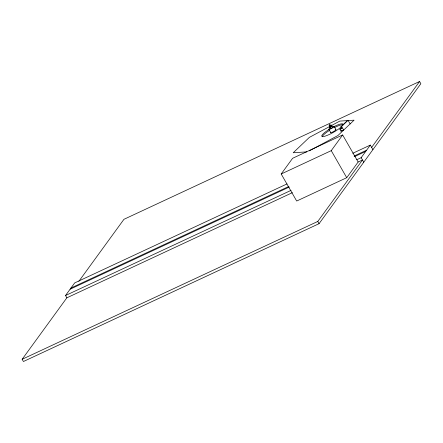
<?xml version="1.0" encoding="UTF-8"?>
<svg xmlns="http://www.w3.org/2000/svg" width="443" height="443" viewBox="0 0 443 443"><rect width="100%" height="100%" fill="white"/><g stroke="black" fill="none" stroke-linecap="round" stroke-linejoin="round"><path stroke-width="0.66" d="M78.854 281.316L123.94 219.318L419.576 81.49L420.85 83.716L319.06 223.682L23.424 361.51L22.15 359.284L66.854 297.818L65.531 295.509L74.684 282.916L287.014 183.928M281.194 173.988L292.601 158.301L342.655 134.965L358.143 162.011L346.736 177.698L296.683 201.039L281.194 173.988L331.248 150.653L342.655 134.965M356.825 159.701L361.161 157.68L370.32 145.094L372.917 149.629M22.15 359.284L317.781 221.456L362.485 159.989L358.143 162.011M371.638 147.403L419.576 81.49M348.048 120.297L341.597 126.443L343.674 130.07L340.949 131.122L339.908 129.306L342.002 128.498L340.966 126.687L347.417 120.54L348.048 120.297L350.131 123.924M339.908 129.306L341.896 127.418M340.949 131.122L342.694 130.314M330.179 126.975L329.952 127.329L331.646 126.222M330.594 126.687L331.076 126.427M330.041 126.316L309.347 137.396L293.211 152.757L306.827 151.871M331.259 125.662L339.781 121.1L354.073 120.169L337.937 135.53L309.336 150.847M352.783 153.267L370.32 145.094M70.969 288.028L288.31 186.702M354.073 156.041L366.605 150.199M70.11 289.213L289.329 187.012M354.466 156.645L365.741 151.384M65.531 295.509L291.106 190.34M66.854 297.818L292.424 192.65M340.966 126.687L341.597 126.443M361.161 157.68L363.758 162.216M334.1 126.355L335.944 129.572M328.872 129.295L330.711 132.512M331.248 150.653L346.736 177.698M317.781 221.456L319.06 223.682M322.266 136.732A12.205 2.37 -29.8 0 1 329.675 130.27M334.083 127.761A12.205 2.37 -29.8 0 1 342.433 124.699M335.495 129.483A3.001 0.581 -29.8 0 1 333.856 131.41A3.001 0.581 -29.8 0 1 330.749 132.319M333.562 126.853A12.205 2.37 -29.8 0 1 342.5 125.541M341.287 126.836A12.205 2.37 -29.8 0 1 323.894 136.455A12.205 2.37 -29.8 0 1 329.155 129.362M332.627 126.604A3.001 0.581 -29.8 0 1 333.612 127.058A3.001 0.581 -29.8 0 1 329.603 129.317A3.001 0.581 -29.8 0 1 330.013 128.077M332.582 127.025A1.55 0.299 -29.8 0 1 332.372 127.601A1.55 0.299 -29.8 0 1 330.544 128.586A1.55 0.299 -29.8 0 1 330.434 128.182M331.724 126.022A1.55 0.299 -29.8 0 1 331.846 126.465A1.55 0.299 -29.8 0 1 329.852 127.534A1.55 0.299 -29.8 0 1 330.074 126.908M329.188 125.89L331.021 124.954L329.188 125.89M329.204 125.076L329.692 124.81L329.204 125.076M329.631 125.818L330.118 125.552L329.631 125.818"/></g></svg>
